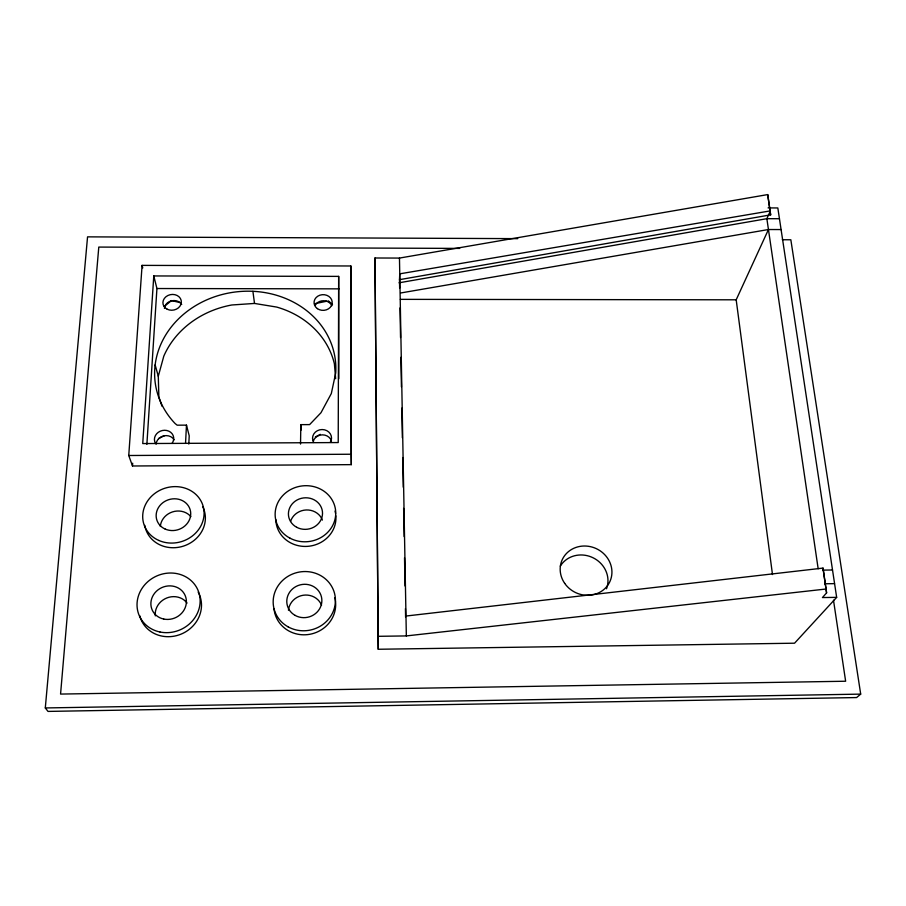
<?xml version="1.0" encoding="UTF-8"?>
<svg xmlns="http://www.w3.org/2000/svg" width="906" height="906" viewBox="0 0 906 906"><rect width="100%" height="100%" fill="white"/><g stroke="black" fill="none" stroke-linecap="round" stroke-linejoin="round"><path stroke-width="1.36" d="M338.663 276.387L338.221 442.558L142.74 443.566L153.782 275.945L338.663 276.387L338.799 378.708M399.648 288.142L399.489 279.671L770.655 214.858L767.71 194.586L399.467 258.074L374.982 257.995L378.255 649.262L794.551 643.203L836.657 597.371L777.824 207.961L768.073 207.904M300.532 444.076L300.826 424.642L309.614 424.608L320.973 412.74L331.324 393.544L335.718 372.944A90.781 79.66 -7 0 0 217.123 295.956A90.781 79.66 -7 0 0 175.118 423.544L177.168 425.174L186.477 425.14L189.218 435.809L188.799 444.076M378.255 649.262L374.982 257.995M399.489 279.671L399.75 273.839L770.123 210.917M185.537 443.283L186.477 425.14M146.874 444.37L156.931 288.527L153.782 275.945M132.491 465.99L128.754 455.503L142.083 265.379L350.86 265.979L351.324 464.642L132.491 465.99L132.684 463.193M782.342 239.739L790.836 239.773L860.7 694.121L856.6 697.563L48.007 711.414L45.3 707.948L87.554 236.862L517.734 238.64M161.981 406.205L158.867 396.964L158.29 376.239L163.805 356.137A89.4 78.743 -7.2 0 1 231.834 304.982L254.518 303.442L276.715 307.077A89.4 78.743 -7.2 0 1 334.393 363.804L335.662 378.708M772.49 574.551L736.182 299.807L768.447 229.524L781.085 229.558M405.979 616.035L823.01 568.096L826.589 592.886L822.444 597.552L836.657 597.371M164.292 306.443L171.506 300.577L180.713 302.74M315.356 436.952L320.316 434.348M158.539 438.617L164.496 435.593M315.163 303.623L327.1 301.143M399.036 282.797L766.861 218.686L779.443 218.72M400.611 292.989L768.447 229.524M378.685 636.306L406.341 635.921L826.113 589.013M45.3 707.948L860.7 694.121M822.591 570.112L832.467 569.999M824.619 583.77L834.528 583.645M128.754 455.503L351.143 454.234L351.324 464.642M156.931 288.527L339.025 288.855M400.361 299.354L736.182 299.807M459.682 248.403L98.788 247.078L60.566 694.075L845.638 681.233L833.497 600.214M328.425 300.871L332.513 304.609M155.141 364.88L158.29 376.239M142.083 265.379L142.752 267.916M770.655 214.858L767.71 194.586M826.589 592.886L823.01 568.096M818.163 568.764L766.861 218.686L770.123 211.472L769.84 209.411M252.899 291.313L254.518 303.442M300.826 424.642L301.302 429.954M399.467 258.074L406.341 635.921M400.01 307.904L400.543 337.542M400.894 357.315L401.437 386.953M401.822 408.13L402.355 437.779M402.706 457.541L403.249 487.19M403.634 508.368L404.144 536.601M404.529 557.768L405.039 586.001M405.446 608.594L405.594 617.065M350.86 265.979L351.143 454.234M164.428 308.38A9.185 7.826 -9 0 1 171.653 300.803A9.185 7.826 -9 0 1 181.71 304.473M202.718 506.726A30.713 27.758 -17.8 0 1 183.431 546.114A30.713 27.758 -17.8 0 1 144.801 525.355M313.77 442.468A9.502 8.596 -3.6 0 1 322.106 429.546A9.502 8.596 -3.6 0 1 330.248 442.377M313.283 441.199A9.434 8.539 -3.7 0 1 322.434 434.846A9.434 8.539 -3.7 0 1 331.483 441.109M335.866 515.842A30.102 27.826 -7.8 0 1 307.293 546.375A30.102 27.826 -7.8 0 1 275.843 519.591M335.016 511.075A30.102 27.826 -7.8 0 1 335.548 513.43M198.188 592.139A31.733 29.151 -24.7 0 1 180.86 634.223A31.733 29.151 -24.7 0 1 139.728 615.684M288.436 610.202A17.225 16.342 -14.3 0 1 303.25 595.242A17.225 16.342 -14.3 0 1 321.562 605.174M290.566 521.437A16.75 15.515 -8.1 0 1 306.194 509.965A16.75 15.515 -8.1 0 1 322.4 520.078M560.293 566.148A25.81 23.964 25.6 0 1 593.056 557.768A25.81 23.964 25.6 0 1 606.499 588.753M155.311 615.887A17.644 16.24 -25.1 0 1 166.693 598.017A17.644 16.24 -25.1 0 1 187.066 603.068M315.197 305.367A9.015 7.814 -1.1 0 1 323.691 300.735A9.015 7.814 -1.1 0 1 331.834 305.718M160.328 526.477A17.089 15.47 -18.2 0 1 172.491 511.913A17.089 15.47 -18.2 0 1 190.849 516.624M156.07 444.234A9.638 8.539 -14.3 0 1 163.646 435.911A9.638 8.539 -14.3 0 1 174.156 439.84M155.458 443.283A9.717 8.584 -14.1 0 1 164.586 430.271A9.717 8.584 -14.1 0 1 172.174 443.193M334.79 597.688A30.974 29.32 -13.8 0 1 309.875 634.279A30.974 29.32 -13.8 0 1 274.031 608.821M158.856 540.463A30.963 27.939 -17.6 0 0 204.088 512.332A30.963 27.939 -17.6 0 0 157.259 491.754A30.963 27.939 -17.6 0 0 158.856 540.463M564.71 583.385A26.229 24.292 25.2 0 0 609.41 582.581A26.229 24.292 25.2 0 0 584.03 546.012A26.229 24.292 25.2 0 0 564.71 583.385M290.022 538.187A30.34 28.007 -7.6 0 0 335.741 513.442A30.34 28.007 -7.6 0 0 290.554 489.602A30.34 28.007 -7.6 0 0 290.022 538.187M159.954 631.992A31.993 29.354 -24.4 0 0 199.195 593.702A31.993 29.354 -24.4 0 0 146.613 582.818A31.993 29.354 -24.4 0 0 159.954 631.992M163.703 619.047A18.018 16.535 -24.3 0 0 185.877 597.564A18.018 16.535 -24.3 0 0 156.308 591.335A18.018 16.535 -24.3 0 0 163.703 619.047M317.394 308.64A9.083 7.86 -1.1 0 0 332.094 303.714A9.083 7.86 -1.1 0 0 319.875 295.197A9.083 7.86 -1.1 0 0 317.394 308.64M296.726 527.303A17.089 15.776 -7.6 0 0 322.525 513.464A17.089 15.776 -7.6 0 0 297.145 499.953A17.089 15.776 -7.6 0 0 296.726 527.303M165.186 529.07A17.441 15.73 -17.6 0 0 190.724 513.317A17.441 15.73 -17.6 0 0 164.405 501.641A17.441 15.73 -17.6 0 0 165.186 529.07M295.175 615.423A17.588 16.625 -13.4 0 0 321.868 600.984A17.588 16.625 -13.4 0 0 295.956 586.522A17.588 16.625 -13.4 0 0 295.175 615.423M167.157 309.195A9.253 7.871 -8.9 0 0 181.347 302.332A9.253 7.871 -8.9 0 0 167.916 295.492A9.253 7.871 -8.9 0 0 167.157 309.195M288.153 626.873A31.234 29.536 -13.4 0 0 335.435 601.052A31.234 29.536 -13.4 0 0 289.32 575.559A31.234 29.536 -13.4 0 0 288.153 626.873"/></g></svg>
